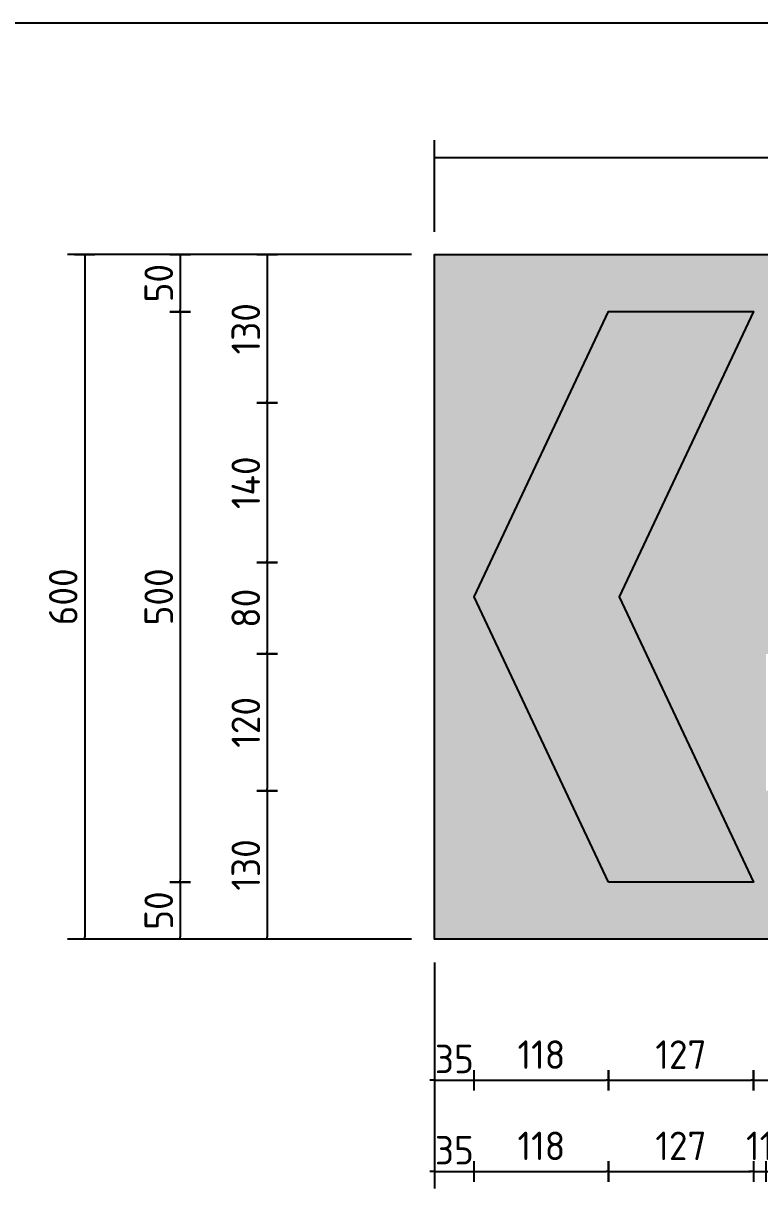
# Model space of a CAD drawing. Extents: x 0 to 420, y 0 to 297.
# Drawn here: x 102.3 to 166.9, y 190.3 to 292.5 of the extents above; entities that cross this region are included whole.
import ezdxf
from ezdxf.enums import TextEntityAlignment as Align

# ---------------------------------------------------------------- set-up
doc = ezdxf.new("R2010")
doc.units = 0
doc.layers.get('0').update_dxf_attribs({"linetype": 'CONTINUOUS'})
doc.layers.get('DEFPOINTS').update_dxf_attribs({"linetype": 'CONTINUOUS'})
for name, color, linetype in [('L25', 1, 'CONTINUOUS'), ('T25', 1, 'CONTINUOUS'), ('TBLK18', 4, 'CONTINUOUS'), ('TBLK25', 1, 'CONTINUOUS'), ('TBLK35', 3, 'CONTINUOUS'), ('TBLK50', 7, 'CONTINUOUS'), ('yellow', 50, 'CONTINUOUS')]:
    doc.layers.add(name, color=color, linetype=linetype)
doc.styles.add('ISO', font='iso3098b.shx')
doc.dimstyles.new('SIGNSDIM', dxfattribs={"dimtxt": 2.5, "dimasz": 0.2, "dimexe": 1.5, "dimexo": 2, "dimtad": 1, "dimdec": 4, "dimlfac": 10, "dimrnd": 1, "dimdsep": 46, "dimtxsty": 'ISO', "dimblk": 'SGNDIM', "dimcen": 2.5, "dimse2": 1, "dimadec": 0, "dimazin": 0, "dimtfac": 1, "dimtdec": 4, "dimtix": 1, "dimtmove": 0, "dimatfit": 3, "dimldrblk": 'SGNDIM', "dimfxl": 1, "dimtolj": 1, "dimtzin": 0, "dimarcsym": 0})

# ---------------------------------------------------------------- blocks, each defined once
blk = doc.blocks.new('SGNDIM')
for p, q in [((0, 0), (-1, 0)), ((0, 4.5), (0, -4.5))]:
    blk.add_line(p, q)
blk = doc.blocks.new('*D2')
at = {"layer": 'DEFPOINTS', "color": 0}
for p in [(138.34, 272.22), (107.69, 212.22), (138.34, 212.22)]:
    blk.add_point(p, dxfattribs=at)
at = {"layer": 'T25', "color": 0, "lineweight": -2}
for p, q in [((136.34, 272.22), (106.19, 272.22)), ((107.69, 272.02), (107.69, 212.42)), ((136.34, 212.22), (106.19, 212.22))]:
    blk.add_line(p, q, dxfattribs=at)
at = {"layer": 'T25', "color": 0, "lineweight": -2, "xscale": 0.2, "yscale": 0.2, "zscale": 0.2}
for p, rotation in [((107.69, 272.22), 90), ((107.69, 212.22), 270)]:
    blk.add_blockref('SGNDIM', p, dxfattribs=dict(at, rotation=rotation))
at = {"layer": 'T25', "color": 0, "insert": (105.81, 242.22), "char_height": 2.5, "attachment_point": 5, "rotation": 90, "style": 'ISO'}
blk.add_mtext('\\A1;600', dxfattribs=at)
blk = doc.blocks.new('*D3')
at = {"layer": 'DEFPOINTS', "color": 0}
for p in [(138.34, 201.11), (141.84, 200.93), (141.84, 199.84)]:
    blk.add_point(p, dxfattribs=at)
at = {"layer": 'T25', "color": 0, "lineweight": -2}
for p, q in [((138.14, 199.84), (137.94, 199.84)), ((138.34, 199.84), (141.84, 199.84)), ((142.04, 199.84), (142.24, 199.84)), ((138.34, 199.11), (138.34, 198.34))]:
    blk.add_line(p, q, dxfattribs=at)
at = {"layer": 'T25', "color": 0, "lineweight": -2, "xscale": 0.2, "yscale": 0.2, "zscale": 0.2}
blk.add_blockref('SGNDIM', (138.34, 199.84), dxfattribs=at)
at = {"layer": 'T25', "color": 0, "lineweight": -2, "xscale": 0.2, "yscale": 0.2, "zscale": 0.2, "rotation": 180}
blk.add_blockref('SGNDIM', (141.84, 199.84), dxfattribs=at)
at = {"layer": 'T25', "color": 0, "insert": (140.09, 201.71), "char_height": 2.5, "attachment_point": 5, "style": 'ISO'}
blk.add_mtext('\\A1;35', dxfattribs=at)
blk = doc.blocks.new('*D5')
at = {"layer": 'DEFPOINTS', "color": 0}
for p in [(138.34, 212.18), (141.84, 193.7), (141.84, 191.84)]:
    blk.add_point(p, dxfattribs=at)
at = {"layer": 'T25', "color": 0, "lineweight": -2}
for p, q in [((138.34, 210.18), (138.34, 190.34)), ((138.14, 191.84), (137.94, 191.84)), ((138.34, 191.84), (141.84, 191.84)), ((142.04, 191.84), (142.24, 191.84))]:
    blk.add_line(p, q, dxfattribs=at)
at = {"layer": 'T25', "color": 0, "lineweight": -2, "xscale": 0.2, "yscale": 0.2, "zscale": 0.2}
blk.add_blockref('SGNDIM', (138.34, 191.84), dxfattribs=at)
at = {"layer": 'T25', "color": 0, "lineweight": -2, "xscale": 0.2, "yscale": 0.2, "zscale": 0.2, "rotation": 180}
blk.add_blockref('SGNDIM', (141.84, 191.84), dxfattribs=at)
at = {"layer": 'T25', "color": 0, "insert": (140.09, 193.71), "char_height": 2.5, "attachment_point": 5, "style": 'ISO'}
blk.add_mtext('\\A1;35', dxfattribs=at)
blk = doc.blocks.new('*D7')
at = {"layer": 'DEFPOINTS', "color": 0}
for p in [(138.14, 272.22), (123.69, 259.22), (138.14, 259.22)]:
    blk.add_point(p, dxfattribs=at)
at = {"layer": 'T25', "color": 0, "lineweight": -2}
for p, q in [((136.14, 272.22), (122.19, 272.22)), ((123.69, 272.02), (123.69, 259.42))]:
    blk.add_line(p, q, dxfattribs=at)
at = {"layer": 'T25', "color": 0, "lineweight": -2, "xscale": 0.2, "yscale": 0.2, "zscale": 0.2}
for p, rotation in [((123.69, 272.22), 90), ((123.69, 259.22), 270)]:
    blk.add_blockref('SGNDIM', p, dxfattribs=dict(at, rotation=rotation))
at = {"layer": 'T25', "color": 0, "insert": (121.81, 265.72), "char_height": 2.5, "attachment_point": 5, "rotation": 90, "style": 'ISO'}
blk.add_mtext('\\A1;130', dxfattribs=at)
blk = doc.blocks.new('*D8')
at = {"layer": 'DEFPOINTS', "color": 0}
for p in [(149.02, 259.22), (123.69, 245.22), (149.02, 245.22)]:
    blk.add_point(p, dxfattribs=at)
at = {"layer": 'T25', "color": 0, "lineweight": -2}
blk.add_line((123.69, 259.02), (123.69, 245.42), dxfattribs=at)
at = {"layer": 'T25', "color": 0, "lineweight": -2, "xscale": 0.2, "yscale": 0.2, "zscale": 0.2}
for p, rotation in [((123.69, 259.22), 90), ((123.69, 245.22), 270)]:
    blk.add_blockref('SGNDIM', p, dxfattribs=dict(at, rotation=rotation))
at = {"layer": 'T25', "color": 0, "insert": (121.81, 252.22), "char_height": 2.5, "attachment_point": 5, "rotation": 90, "style": 'ISO'}
blk.add_mtext('\\A1;140', dxfattribs=at)
blk = doc.blocks.new('*D9')
at = {"layer": 'DEFPOINTS', "color": 0}
for p in [(134.57, 245.22), (123.69, 237.22), (134.57, 237.22)]:
    blk.add_point(p, dxfattribs=at)
at = {"layer": 'T25', "color": 0, "lineweight": -2}
blk.add_line((123.69, 245.02), (123.69, 237.42), dxfattribs=at)
at = {"layer": 'T25', "color": 0, "lineweight": -2, "xscale": 0.2, "yscale": 0.2, "zscale": 0.2}
for p, rotation in [((123.69, 245.22), 90), ((123.69, 237.22), 270)]:
    blk.add_blockref('SGNDIM', p, dxfattribs=dict(at, rotation=rotation))
at = {"layer": 'T25', "color": 0, "insert": (121.81, 241.22), "char_height": 2.5, "attachment_point": 5, "rotation": 90, "style": 'ISO'}
blk.add_mtext('\\A1;80', dxfattribs=at)
blk = doc.blocks.new('*D10')
at = {"layer": 'DEFPOINTS', "color": 0}
for p in [(145.42, 237.22), (123.69, 225.22), (145.42, 225.22)]:
    blk.add_point(p, dxfattribs=at)
at = {"layer": 'T25', "color": 0, "lineweight": -2}
blk.add_line((123.69, 237.02), (123.69, 225.42), dxfattribs=at)
at = {"layer": 'T25', "color": 0, "lineweight": -2, "xscale": 0.2, "yscale": 0.2, "zscale": 0.2}
for p, rotation in [((123.69, 237.22), 90), ((123.69, 225.22), 270)]:
    blk.add_blockref('SGNDIM', p, dxfattribs=dict(at, rotation=rotation))
at = {"layer": 'T25', "color": 0, "insert": (121.81, 231.22), "char_height": 2.5, "attachment_point": 5, "rotation": 90, "style": 'ISO'}
blk.add_mtext('\\A1;120', dxfattribs=at)
blk = doc.blocks.new('*D11')
at = {"layer": 'DEFPOINTS', "color": 0}
for p in [(138.14, 225.22), (123.69, 212.22), (138.14, 212.22)]:
    blk.add_point(p, dxfattribs=at)
at = {"layer": 'T25', "color": 0, "lineweight": -2}
for p, q in [((123.69, 225.02), (123.69, 212.42)), ((136.14, 212.22), (122.19, 212.22))]:
    blk.add_line(p, q, dxfattribs=at)
at = {"layer": 'T25', "color": 0, "lineweight": -2, "xscale": 0.2, "yscale": 0.2, "zscale": 0.2}
for p, rotation in [((123.69, 225.22), 90), ((123.69, 212.22), 270)]:
    blk.add_blockref('SGNDIM', p, dxfattribs=dict(at, rotation=rotation))
at = {"layer": 'T25', "color": 0, "insert": (121.81, 218.72), "char_height": 2.5, "attachment_point": 5, "rotation": 90, "style": 'ISO'}
blk.add_mtext('\\A1;130', dxfattribs=at)
blk = doc.blocks.new('*D25')
at = {"layer": 'DEFPOINTS', "color": 0}
for p in [(166.3, 202.82), (171.9, 202.82), (171.9, 199.84)]:
    blk.add_point(p, dxfattribs=at)
at = {"layer": 'T25', "color": 0, "lineweight": -2}
blk.add_line((166.5, 199.84), (171.7, 199.84), dxfattribs=at)
at = {"layer": 'T25', "color": 0, "lineweight": -2, "xscale": 0.2, "yscale": 0.2, "zscale": 0.2, "rotation": 180}
blk.add_blockref('SGNDIM', (166.3, 199.84), dxfattribs=at)
at = {"layer": 'T25', "color": 0, "lineweight": -2, "xscale": 0.2, "yscale": 0.2, "zscale": 0.2}
blk.add_blockref('SGNDIM', (171.9, 199.84), dxfattribs=at)
at = {"layer": 'T25', "color": 0, "insert": (169.1, 202.09), "char_height": 2.5, "attachment_point": 5, "style": 'ISO'}
blk.add_mtext('\\A1;56', dxfattribs=at)
blk = doc.blocks.new('*D28')
at = {"layer": 'DEFPOINTS', "color": 0}
for p in [(166.3, 192.43), (167.41, 192.43), (167.41, 191.84)]:
    blk.add_point(p, dxfattribs=at)
at = {"layer": 'T25', "color": 0, "lineweight": -2}
for p, q in [((166.1, 191.84), (165.9, 191.84)), ((166.3, 191.84), (167.41, 191.84)), ((167.61, 191.84), (167.81, 191.84))]:
    blk.add_line(p, q, dxfattribs=at)
at = {"layer": 'T25', "color": 0, "lineweight": -2, "xscale": 0.2, "yscale": 0.2, "zscale": 0.2}
blk.add_blockref('SGNDIM', (166.3, 191.84), dxfattribs=at)
at = {"layer": 'T25', "color": 0, "lineweight": -2, "xscale": 0.2, "yscale": 0.2, "zscale": 0.2, "rotation": 180}
blk.add_blockref('SGNDIM', (167.41, 191.84), dxfattribs=at)
at = {"layer": 'T25', "color": 0, "insert": (166.85, 194.09), "char_height": 2.5, "attachment_point": 5, "style": 'ISO'}
blk.add_mtext('\\A1;11', dxfattribs=at)
blk = doc.blocks.new('*D32')
at = {"layer": 'DEFPOINTS', "color": 0}
for p in [(141.84, 198.11), (153.61, 198.11), (153.61, 191.84)]:
    blk.add_point(p, dxfattribs=at)
at = {"layer": 'T25', "color": 0, "lineweight": -2}
blk.add_line((142.04, 191.84), (153.41, 191.84), dxfattribs=at)
at = {"layer": 'T25', "color": 0, "lineweight": -2, "xscale": 0.2, "yscale": 0.2, "zscale": 0.2, "rotation": 180}
blk.add_blockref('SGNDIM', (141.84, 191.84), dxfattribs=at)
at = {"layer": 'T25', "color": 0, "lineweight": -2, "xscale": 0.2, "yscale": 0.2, "zscale": 0.2}
blk.add_blockref('SGNDIM', (153.61, 191.84), dxfattribs=at)
at = {"layer": 'T25', "color": 0, "insert": (147.72, 194.09), "char_height": 2.5, "attachment_point": 5, "style": 'ISO'}
blk.add_mtext('\\A1;118', dxfattribs=at)
blk = doc.blocks.new('*D33')
at = {"layer": 'DEFPOINTS', "color": 0}
for p in [(141.84, 212.26), (153.61, 206.11), (153.61, 199.84)]:
    blk.add_point(p, dxfattribs=at)
at = {"layer": 'T25', "color": 0, "lineweight": -2}
blk.add_line((142.04, 199.84), (153.41, 199.84), dxfattribs=at)
at = {"layer": 'T25', "color": 0, "lineweight": -2, "xscale": 0.2, "yscale": 0.2, "zscale": 0.2, "rotation": 180}
blk.add_blockref('SGNDIM', (141.84, 199.84), dxfattribs=at)
at = {"layer": 'T25', "color": 0, "lineweight": -2, "xscale": 0.2, "yscale": 0.2, "zscale": 0.2}
blk.add_blockref('SGNDIM', (153.61, 199.84), dxfattribs=at)
at = {"layer": 'T25', "color": 0, "insert": (147.72, 202.09), "char_height": 2.5, "attachment_point": 5, "style": 'ISO'}
blk.add_mtext('\\A1;118', dxfattribs=at)
blk = doc.blocks.new('*D34')
at = {"layer": 'DEFPOINTS', "color": 0}
for p in [(153.61, 206.6), (166.3, 206.6), (166.3, 199.84)]:
    blk.add_point(p, dxfattribs=at)
at = {"layer": 'T25', "color": 0, "lineweight": -2}
blk.add_line((153.81, 199.84), (166.1, 199.84), dxfattribs=at)
at = {"layer": 'T25', "color": 0, "lineweight": -2, "xscale": 0.2, "yscale": 0.2, "zscale": 0.2, "rotation": 180}
blk.add_blockref('SGNDIM', (153.61, 199.84), dxfattribs=at)
at = {"layer": 'T25', "color": 0, "lineweight": -2, "xscale": 0.2, "yscale": 0.2, "zscale": 0.2}
blk.add_blockref('SGNDIM', (166.3, 199.84), dxfattribs=at)
at = {"layer": 'T25', "color": 0, "insert": (159.95, 202.09), "char_height": 2.5, "attachment_point": 5, "style": 'ISO'}
blk.add_mtext('\\A1;127', dxfattribs=at)
blk = doc.blocks.new('*D35')
at = {"layer": 'DEFPOINTS', "color": 0}
for p in [(153.61, 198.6), (166.3, 198.6), (166.3, 191.84)]:
    blk.add_point(p, dxfattribs=at)
at = {"layer": 'T25', "color": 0, "lineweight": -2}
blk.add_line((153.81, 191.84), (166.1, 191.84), dxfattribs=at)
at = {"layer": 'T25', "color": 0, "lineweight": -2, "xscale": 0.2, "yscale": 0.2, "zscale": 0.2, "rotation": 180}
blk.add_blockref('SGNDIM', (153.61, 191.84), dxfattribs=at)
at = {"layer": 'T25', "color": 0, "lineweight": -2, "xscale": 0.2, "yscale": 0.2, "zscale": 0.2}
blk.add_blockref('SGNDIM', (166.3, 191.84), dxfattribs=at)
at = {"layer": 'T25', "color": 0, "insert": (159.95, 194.09), "char_height": 2.5, "attachment_point": 5, "style": 'ISO'}
blk.add_mtext('\\A1;127', dxfattribs=at)
blk = doc.blocks.new('*D36')
at = {"layer": 'DEFPOINTS', "color": 0}
for p in [(121.62, 272.22), (116.06, 267.22), (121.62, 267.22)]:
    blk.add_point(p, dxfattribs=at)
at = {"layer": 'T25', "color": 0, "lineweight": -2}
for p, q in [((119.62, 272.22), (114.56, 272.22)), ((116.06, 272.02), (116.06, 267.42))]:
    blk.add_line(p, q, dxfattribs=at)
at = {"layer": 'T25', "color": 0, "lineweight": -2, "xscale": 0.2, "yscale": 0.2, "zscale": 0.2}
for p, rotation in [((116.06, 272.22), 90), ((116.06, 267.22), 270)]:
    blk.add_blockref('SGNDIM', p, dxfattribs=dict(at, rotation=rotation))
at = {"layer": 'T25', "color": 0, "insert": (114.18, 269.72), "char_height": 2.5, "attachment_point": 5, "rotation": 90, "style": 'ISO'}
blk.add_mtext('\\A1;50', dxfattribs=at)
blk = doc.blocks.new('*D37')
at = {"layer": 'DEFPOINTS', "color": 0}
for p in [(184.08, 267.22), (116.06, 217.22), (184.08, 217.22)]:
    blk.add_point(p, dxfattribs=at)
at = {"layer": 'T25', "color": 0, "lineweight": -2}
blk.add_line((116.06, 267.02), (116.06, 217.42), dxfattribs=at)
at = {"layer": 'T25', "color": 0, "lineweight": -2, "xscale": 0.2, "yscale": 0.2, "zscale": 0.2}
for p, rotation in [((116.06, 267.22), 90), ((116.06, 217.22), 270)]:
    blk.add_blockref('SGNDIM', p, dxfattribs=dict(at, rotation=rotation))
at = {"layer": 'T25', "color": 0, "insert": (114.18, 242.22), "char_height": 2.5, "attachment_point": 5, "rotation": 90, "style": 'ISO'}
blk.add_mtext('\\A1;500', dxfattribs=at)
blk = doc.blocks.new('*D38')
at = {"layer": 'DEFPOINTS', "color": 0}
for p in [(121.62, 217.22), (116.06, 212.22), (121.62, 212.22)]:
    blk.add_point(p, dxfattribs=at)
at = {"layer": 'T25', "color": 0, "lineweight": -2}
for p, q in [((116.06, 217.02), (116.06, 212.42)), ((119.62, 212.22), (114.56, 212.22))]:
    blk.add_line(p, q, dxfattribs=at)
at = {"layer": 'T25', "color": 0, "lineweight": -2, "xscale": 0.2, "yscale": 0.2, "zscale": 0.2}
for p, rotation in [((116.06, 217.22), 90), ((116.06, 212.22), 270)]:
    blk.add_blockref('SGNDIM', p, dxfattribs=dict(at, rotation=rotation))
at = {"layer": 'T25', "color": 0, "insert": (114.18, 214.72), "char_height": 2.5, "attachment_point": 5, "rotation": 90, "style": 'ISO'}
blk.add_mtext('\\A1;50', dxfattribs=at)
blk = doc.blocks.new('A3BBLK')
at = {"layer": 'TBLK50'}
blk.add_line((415.5, 292.5), (13, 292.5), dxfattribs=at)
blk = doc.blocks.new('a3_in_vtblk')
blk.add_blockref('A3BBLK', (0, 0))
at = {"layer": 'TBLK18', "style": 'ISO'}
for tag, p, height in [('GROUND_SURVEY_STD.', (381.88, 126.11), 1.8), ('SURVEY_CAPTURE_DATE', (381.95, 122.61), 1.8), ('MAPPING_SURVEY_STD.', (381.95, 119.11), 1.8), ('MAPPING_CAPTURE_DATE', (381.95, 115.61), 1.8), ('PROJECT_ZONE', (381.95, 112.11), 1.8), ('HEIGHT_DATUM', (381.95, 108.61), 1.8), ('CLIENT_STREET_NAME', (355.51, 86.94), 1.5), ('CLIENT_SUBURB_POSTCODE', (388.49, 86.94), 1.5), ('CLIENT_TELEPHONE_NO.', (368.31, 84.68), 1.5), ('CLIENT_FAX_NO.', (393.56, 84.68), 1.5), ('STREET_NAME', (355.51, 62.1), 1.5), ('SUBURB_POSTCODE', (388.49, 62.1), 1.5), ('TELEPHONE_NO.', (368.31, 59.84), 1.5), ('FAX_NO.', (393.56, 59.84), 1.5)]:
    blk.add_attdef(tag, p, '', height=height, dxfattribs=at)
for tag, p in [('CLIENT_MR_DIRECTORATE', (381.5, 92.96)), ('MR_DIRECTORATE', (381.5, 68.12))]:
    blk.add_attdef(tag, text='', height=1.5, dxfattribs=at).set_placement(p, align=Align.CENTER)
at = {"layer": 'TBLK25', "style": 'ISO'}
for tag, height, p in [('CLIENT_MR__BRANCH', 2, (381.5, 90.04)), ('MR_BRANCH', 2, (381.5, 65.2)), ('ROAD_SECTION', 1.75, (384.5, 29.16)), ('SLK', 1.75, (384.5, 26.11)), ('CHAINAGE', 1.75, (384.5, 19.21))]:
    blk.add_attdef(tag, text='', height=height, dxfattribs=at).set_placement(p, align=Align.CENTER)
for tag, p, height in [('FILE_NUMBER', (371.77, 54.24), 2.5), ('DESIGNED_/_DRAWN', (371.77, 49.49), 2), ('VERIFIED', (371.77, 44.49), 2), ('APPROVED', (371.77, 39.49), 2), ('LOCAL_AUTHORITY', (370.48, 16.73), 1.25)]:
    blk.add_attdef(tag, p, '', height=height, dxfattribs=at)
at = {"layer": 'TBLK35', "style": 'ISO', "width": 0.9}
for tag, p in [('ROAD_PROJECT&NUMBER', (384.5, 32.23)), ('DRAWING_DESCRIPTION', (384.5, 22.29))]:
    blk.add_attdef(tag, text='', height=2.5, dxfattribs=at).set_placement(p, align=Align.CENTER)
at = {"layer": 'TBLK50', "style": 'ISO'}
blk.add_attdef('MRWA_DRG_NUMBER', (356.29, 6.08), '', height=5, dxfattribs=at)
blk = doc.blocks.new('*D86')
at = {"layer": 'DEFPOINTS', "color": 0}
for p in [(258.34, 280.75), (138.34, 272.22), (258.34, 272.22)]:
    blk.add_point(p, dxfattribs=at)
at = {"layer": 'T25', "color": 0, "lineweight": -2}
for p, q in [((138.34, 274.22), (138.34, 282.25)), ((258.34, 274.22), (258.34, 282.25)), ((138.54, 280.75), (258.14, 280.75))]:
    blk.add_line(p, q, dxfattribs=at)
at = {"layer": 'T25', "color": 0, "lineweight": -2, "xscale": 0.2, "yscale": 0.2, "zscale": 0.2, "rotation": 180}
blk.add_blockref('SGNDIM', (138.34, 280.75), dxfattribs=at)
at = {"layer": 'T25', "color": 0, "lineweight": -2, "xscale": 0.2, "yscale": 0.2, "zscale": 0.2}
blk.add_blockref('SGNDIM', (258.34, 280.75), dxfattribs=at)
at = {"layer": 'T25', "color": 0, "insert": (198.34, 282.63), "char_height": 2.5, "attachment_point": 5, "style": 'ISO'}
blk.add_mtext('\\A1;1200', dxfattribs=at)

msp = doc.modelspace()

# ---------------------------------------------------------------- hatches: boundary and pattern name
at = {"layer": 'L25'}
msp.add_hatch(color=256, dxfattribs=at).paths.add_polyline_path([(153.607258, 217.221335), (141.841188, 242.221335), (153.607258, 267.221335), (166.29744, 267.221335), (154.53137, 242.221335), (166.29744, 217.221335)])
at = {"layer": 'yellow'}
h = msp.add_hatch(color=256, dxfattribs=at)
h.paths.add_polyline_path([(153.607258, 217.221335), (141.841188, 242.221335), (153.607258, 267.221335), (166.29744, 267.221335), (154.53137, 242.221335), (166.29744, 217.221335)], flags=16)
h.paths.add_polyline_path([(206.205367, 247.599724), (206.622968, 249.424121), (206.834379, 251.282448), (206.834379, 253.153825), (206.622968, 255.014762), (206.205367, 256.839159), (205.845185, 257.658702), (205.286643, 258.363405), (204.56889, 258.898457), (203.738907, 259.237758), (202.848894, 259.352598), (201.958881, 259.237758), (201.128897, 258.898457), (200.411145, 258.363405), (199.852603, 257.658702), (199.492421, 256.839159), (199.07482, 255.014762), (198.863409, 253.153825), (198.863409, 251.282448), (199.07482, 249.424121), (199.492421, 247.599724), (199.852603, 246.777571), (200.411145, 246.075478), (201.128897, 245.537816), (201.958881, 245.201125), (202.848894, 245.086284), (203.738907, 245.201125), (204.56889, 245.537816), (205.286643, 246.075478), (205.845185, 246.777571)], flags=16)
h.paths.add_polyline_path([(204.3888, 248.228736), (204.764641, 250.207124), (204.889922, 252.219441), (204.764641, 254.229149), (204.3888, 256.207536), (204.133019, 256.745198), (203.699757, 257.14975), (203.146435, 257.368991), (202.551353, 257.368991), (202.000641, 257.14975), (201.564769, 256.745198), (201.311598, 256.207536), (200.933147, 254.229149), (200.807866, 252.219441), (200.933147, 250.207124), (201.311598, 248.228736), (201.564769, 247.693684), (202.000641, 247.286523), (202.551353, 247.069892), (203.146435, 247.069892), (203.699757, 247.286523), (204.133019, 247.693684)], flags=0)
h.paths.add_polyline_path([(192.813456, 245.219395), (192.813456, 257.25937), (190.294796, 257.25937), (190.294796, 259.219488), (197.289622, 259.219488), (197.289622, 257.25937), (194.770963, 257.25937), (194.770963, 245.219395)], flags=16)
h.paths.add_polyline_path([(181.825314, 245.219395), (181.825314, 259.219488), (188.540869, 259.219488), (188.540869, 257.25937), (183.785432, 257.25937), (183.785432, 253.618407), (186.862633, 253.618407), (186.862633, 251.658289), (183.785432, 251.658289), (183.785432, 247.179512), (188.820141, 247.179512), (188.820141, 245.219395)], flags=16)
h.paths.add_polyline_path([(171.896837, 245.219395), (175.39425, 245.219395), (176.305143, 245.334235), (177.161227, 245.668317), (177.905079, 246.205979), (178.494942, 246.910681), (178.891663, 247.738054), (179.364075, 249.499811), (179.601586, 251.308548), (179.601586, 253.130335), (179.364075, 254.939072), (178.891663, 256.698218), (178.494942, 257.528201), (177.905079, 258.232904), (177.161227, 258.767956), (176.305143, 259.104647), (175.39425, 259.219488), (171.896837, 259.219488)], flags=16)
h.paths.add_polyline_path([(173.856954, 247.179512), (175.39425, 247.179512), (175.947572, 247.270863), (176.440864, 247.531864), (176.829755, 247.933805), (177.072486, 248.440147), (177.474428, 250.308914), (177.607538, 252.219441), (177.474428, 254.127359), (177.072486, 255.998736), (176.829755, 256.502468), (176.440864, 256.907019), (175.947572, 257.16802), (175.39425, 257.25937), (173.856954, 257.25937)], flags=0)
h.paths.add_polyline_path([(194.934809, 237.219715), (196.673076, 237.219715), (198.170177, 233.201344), (199.670411, 237.219715), (201.408677, 237.219715), (198.950048, 230.799091), (198.950048, 225.220978), (197.393438, 225.220978), (197.393438, 230.799091)], flags=16)
h.paths.add_polyline_path([(187.918544, 237.219715), (189.478286, 237.219715), (190.674714, 230.01922), (191.874275, 237.219715), (193.434017, 237.219715), (191.514093, 225.220978), (189.835335, 225.220978)], flags=16)
h.paths.add_polyline_path([(180.4393, 225.220978), (182.719404, 237.219715), (184.636195, 237.219715), (186.913168, 225.220978), (185.356558, 225.220978), (184.755212, 228.221445), (182.597256, 228.221445), (181.999042, 225.220978)], flags=16)
h.paths.add_polyline_path([(174.657606, 237.219715), (179.092535, 237.219715), (179.092535, 235.659973), (176.217348, 235.659973), (176.217348, 232.540489), (178.015122, 232.540489), (178.015122, 230.980747), (176.217348, 230.980747), (176.217348, 226.780719), (179.214683, 226.780719), (179.214683, 225.220978), (174.657606, 225.220978)], flags=16)
h.paths.add_polyline_path([(167.406998, 237.219715), (168.96674, 237.219715), (168.96674, 232.421473), (170.886664, 232.421473), (170.886664, 237.219715), (172.443273, 237.219715), (172.443273, 225.220978), (170.886664, 225.220978), (170.886664, 230.861731), (168.96674, 230.861731), (168.96674, 225.220978), (167.406998, 225.220978)], flags=16)
h.paths.add_polyline_path([(243.497125, 237.219715), (247.932054, 237.219715), (247.932054, 235.659973), (245.053735, 235.659973), (245.053735, 232.540489), (246.854642, 232.540489), (246.854642, 230.980747), (245.053735, 230.980747), (245.053735, 226.780719), (248.054202, 226.780719), (248.054202, 225.220978), (243.497125, 225.220978)], flags=16)
h.paths.add_polyline_path([(237.408494, 237.219715), (238.965104, 237.219715), (238.965104, 226.780719), (241.962439, 226.780719), (241.962439, 225.220978), (237.408494, 225.220978)], flags=16)
h.paths.add_polyline_path([(227.339076, 237.219715), (228.898818, 237.219715), (228.898818, 225.220978), (227.339076, 225.220978)], flags=16)
h.paths.add_polyline_path([(220.088469, 237.219715), (221.64821, 237.219715), (221.64821, 232.421473), (223.568134, 232.421473), (223.568134, 237.219715), (225.124744, 237.219715), (225.124744, 225.220978), (223.568134, 225.220978), (223.568134, 230.861731), (221.64821, 230.861731), (221.64821, 225.220978), (220.088469, 225.220978)], flags=16)
h.paths.add_polyline_path([(213.761805, 237.219715), (218.199865, 237.219715), (218.199865, 235.659973), (215.321547, 235.659973), (215.321547, 232.540489), (217.119321, 232.540489), (217.119321, 230.980747), (215.321547, 230.980747), (215.321547, 226.780719), (218.318882, 226.780719), (218.318882, 225.220978), (213.761805, 225.220978)], flags=16)
h.paths.add_polyline_path([(206.580102, 237.219715), (208.136711, 237.219715), (209.336272, 230.01922), (210.535833, 237.219715), (212.092442, 237.219715), (210.175651, 225.220978), (208.496893, 225.220978)], flags=16)
h.paths.add_polyline_path([(242.54385, 246.819331), (242.825731, 248.508007), (242.919691, 250.220174), (242.825731, 251.92973), (242.54385, 253.618407), (242.415959, 253.861138), (242.181059, 254.002078), (241.907008, 254.002078), (241.674717, 253.861138), (241.544216, 253.618407), (241.264945, 251.92973), (241.170985, 250.220174), (241.264945, 248.508007), (241.544216, 246.819331), (241.674717, 246.5766), (241.907008, 246.43566), (242.181059, 246.43566), (242.415959, 246.5766)], flags=0)
h.paths.add_polyline_path([(242.045338, 245.120215), (242.703061, 245.237665), (243.282483, 245.574356), (243.713134, 246.088528), (243.942815, 246.720151), (244.211646, 249.048279), (244.211646, 251.392068), (243.942815, 253.717587), (243.752285, 254.283959), (243.397323, 254.764201), (242.911861, 255.113942), (242.342879, 255.296643), (241.747797, 255.296643), (241.178815, 255.113942), (240.693353, 254.764201), (240.338392, 254.283959), (240.147861, 253.717587), (239.87642, 251.392068), (239.87642, 249.048279), (240.147861, 246.720151), (240.374932, 246.088528), (240.805583, 245.574356), (241.385006, 245.237665)], flags=16)
h.paths.add_polyline_path([(235.042682, 255.218343), (238.738456, 255.218343), (238.738456, 253.918558), (236.339857, 253.918558), (236.339857, 251.318988), (237.840612, 251.318988), (237.840612, 250.019203), (236.339857, 250.019203), (236.339857, 245.219395), (235.042682, 245.219395)], flags=16)
h.paths.add_polyline_path([(209.141628, 259.219488), (209.141628, 248.998689), (209.235588, 248.124336), (209.522689, 247.294353), (209.989881, 246.5505), (210.611063, 245.929318), (211.354916, 245.462126), (212.184899, 245.175025), (213.056642, 245.078454), (213.930996, 245.175025), (214.760979, 245.462126), (215.504832, 245.929318), (216.126014, 246.5505), (216.593206, 247.294353), (216.880307, 248.124336), (216.974267, 248.998689), (216.974267, 259.219488), (215.01676, 259.219488), (215.01676, 248.998689), (214.922799, 248.393167), (214.646138, 247.845065), (214.210267, 247.409193), (213.664775, 247.132532), (213.056642, 247.038572), (212.45112, 247.132532), (211.903018, 247.409193), (211.469756, 247.845065), (211.193095, 248.393167), (211.099135, 248.998689), (211.099135, 259.219488)], flags=16)
h.paths.add_polyline_path([(224.076104, 253.339136), (221.698385, 253.339136), (221.698385, 257.25937), (224.076104, 257.25937), (224.527636, 257.17063), (224.919137, 256.927899), (225.195798, 256.559888), (225.448969, 255.732515), (225.448969, 254.865991), (225.195798, 254.038618), (224.919137, 253.670607), (224.527636, 253.425266)], flags=0)
h.paths.add_polyline_path([(226.874035, 253.059865), (227.294246, 254.143019), (227.437797, 255.299253), (227.294246, 256.452877), (226.874035, 257.538641), (226.372913, 258.230294), (225.70736, 258.765346), (224.921747, 259.102037), (224.076104, 259.219488), (219.740878, 259.219488), (219.740878, 245.219395), (221.698385, 245.219395), (221.698385, 251.379018), (223.376621, 251.379018), (225.334129, 245.219395), (227.432577, 245.219395), (225.334129, 251.658289), (225.950091, 252.002811), (226.472093, 252.477832)], flags=16)
h.paths.add_polyline_path([(247.659469, 250.919656), (246.959987, 250.919656), (246.959987, 253.918558), (247.659469, 253.918558), (248.064021, 253.811547), (248.358952, 253.519226), (248.627783, 252.801474), (248.627783, 252.036741), (248.358952, 251.318988), (248.064021, 251.024057)], flags=0)
h.paths.add_polyline_path([(248.860074, 250.019203), (249.859708, 245.219395), (248.559923, 245.219395), (247.659469, 249.619872), (246.959987, 249.619872), (246.959987, 245.219395), (245.662812, 245.219395), (245.662812, 255.218343), (247.659469, 255.218343), (248.364172, 255.098282), (248.985354, 254.753761), (249.457766, 254.218709), (249.838827, 253.354796), (249.969328, 252.417802), (249.838827, 251.483419), (249.457766, 250.619505)], flags=16)
h.paths.add_polyline_path([(183.6778, 233.981215), (182.838421, 229.781187), (184.517179, 229.781187)], flags=0)
h.paths.add_polyline_path([(235.757924, 235.058627), (235.610719, 235.772725), (235.259934, 236.411656), (234.730624, 236.912778), (234.079165, 237.232243), (233.358803, 237.338731), (232.682288, 237.244771), (232.059018, 236.966022), (231.539104, 236.524408), (231.163262, 235.954382), (230.959682, 235.299792), (230.674668, 232.584337), (230.674668, 229.856355), (230.959682, 227.140901), (231.163262, 226.48631), (231.539104, 225.916284), (232.059018, 225.474671), (232.682288, 225.195921), (233.358803, 225.101961), (234.119881, 225.230374), (234.80266, 225.590555), (235.338234, 226.151185), (235.667095, 226.852756), (235.757924, 227.620099), (235.757924, 228.099296), (234.198182, 228.099296), (234.198182, 227.620099), (234.129278, 227.150297), (233.816076, 226.793248), (233.358803, 226.661703), (232.973565, 226.752531), (232.66976, 227.012488), (232.519423, 227.382066), (232.25007, 229.934655), (232.25007, 232.506037), (232.519423, 235.058627), (232.719872, 235.490844), (233.12077, 235.747669), (233.596836, 235.747669), (233.997733, 235.490844), (234.198182, 235.058627)], flags=16)
h.paths.add_polyline_path([(251.950425, 235.778989), (252.373246, 235.672501), (252.683315, 235.362432), (252.789804, 234.93961), (252.789804, 234.579429), (254.349546, 234.579429), (254.349546, 234.93961), (254.233661, 235.681897), (253.895404, 236.35528), (253.362962, 236.88459), (252.692712, 237.225979), (251.950425, 237.338731), (251.208138, 237.225979), (250.537887, 236.88459), (250.005445, 236.35528), (249.667188, 235.681897), (249.551304, 234.93961), (249.667188, 233.824614), (250.014841, 232.762862), (250.588, 231.798202), (251.35221, 230.980747), (252.163402, 230.022352), (252.658259, 228.869771), (252.789804, 227.620099), (252.648863, 227.150297), (252.30121, 226.802644), (251.831408, 226.661703), (251.342814, 226.777587), (250.985765, 227.131505), (250.873013, 227.620099), (250.873013, 228.221445), (249.313271, 228.221445), (249.313271, 227.620099), (249.432287, 226.840228), (249.789337, 226.135525), (250.346835, 225.578027), (251.051537, 225.220978), (251.831408, 225.101961), (252.611279, 225.220978), (253.31285, 225.578027), (253.870348, 226.135525), (254.227397, 226.840228), (254.349546, 227.620099), (254.211737, 228.897959), (253.813972, 230.116312), (253.168777, 231.228176), (252.310606, 232.180308), (251.64662, 232.969575), (251.236326, 233.915442), (251.111046, 234.93961), (251.230062, 235.356168), (251.533867, 235.663105)], flags=16)
h.paths.add_polyline_path([(153.048124, 272.221335), (198.340536, 272.221335), (258.340536, 272.221335), (258.340536, 212.221335), (198.340536, 212.221335), (153.048124, 212.221335), (138.340536, 212.221335), (138.340536, 272.221335)])
h.paths.add_polyline_path([(116.035629, 239.355686), (116.035629, 245.086985), (112.431092, 245.086985), (112.431092, 239.355686)], flags=9)

# ---------------------------------------------------------------- linework, layer by layer
at = {"layer": 'L25'}
for p, q in [((153.048124, 272.221335), (198.340536, 272.221335)), ((198.340536, 212.221335), (153.048124, 212.221335))]:
    msp.add_line(p, q, dxfattribs=at)
for points in [[(153.048124, 212.221335), (138.340536, 212.221335), (138.340536, 272.221335), (153.048124, 272.221335)], [(153.048124, 272.221335), (198.340536, 272.221335)], [(198.340536, 212.221335), (153.048124, 212.221335)]]:
    msp.add_lwpolyline(points, dxfattribs=at)
msp.add_lwpolyline([(153.607258, 217.221335), (141.841188, 242.221335), (153.607258, 267.221335), (166.29744, 267.221335), (154.53137, 242.221335), (166.29744, 217.221335)], close=True, dxfattribs=at)

# ---------------------------------------------------------------- block references
at = {"color": 1}
msp.add_blockref('a3_in_vtblk', (0, 0), dxfattribs=at)

# ---------------------------------------------------------------- dimensions: what is measured, and where the dimension line sits
at = {"layer": 'T25'}
for base, p1, p2, override, picture, middle in [((258.340536, 280.753305), (138.340536, 272.221335), (258.340536, 272.221335), {"dimse2": 0}, '*D86', (198.340536, 282.628305)), ((153.607258, 199.836861), (141.841188, 212.263223), (153.607258, 206.107616), {"dimgap": 1, "dimse1": 1}, '*D33', (147.724223, 202.086861)), ((166.298162, 199.836861), (153.607258, 206.600508), (166.298162, 206.600508), {"dimgap": 1, "dimse1": 1}, '*D34', (159.95271, 202.086861)), ((171.8968367, 199.836861), (166.2981621, 202.8206879), (171.8968367, 202.8206879), {"dimgap": 1, "dimse1": 1}, '*D25', (169.0974994, 202.086861)), ((166.298162, 191.836861), (153.607258, 198.600508), (166.298162, 198.600508), {"dimgap": 1, "dimse1": 1}, '*D35', (159.95271, 194.086861)), ((153.607258, 191.836861), (141.841188, 198.107616), (153.607258, 198.107616), {"dimgap": 1, "dimse1": 1}, '*D32', (147.724223, 194.086861)), ((167.406998, 191.836861), (166.298162, 192.427818), (167.406998, 192.427818), {"dimgap": 1, "dimse1": 1}, '*D28', (166.85258, 194.086861))]:
    dim = msp.add_linear_dim(base=base, p1=p1, p2=p2, dimstyle='SIGNSDIM', override=override, dxfattribs=at)
    dim.commit()
    dim.dimension.update_dxf_attribs({"geometry": picture, "text_midpoint": middle})
for base, p1, p2, override, picture, middle in [((107.686541, 212.221335), (138.340536, 272.221335), (138.340536, 212.221335), {"dimse2": 0}, '*D2', (105.811541, 242.221335)), ((116.057076, 217.220139), (184.081462, 267.222532), (184.081462, 217.220139), {"dimse1": 1}, '*D37', (114.182076, 242.221335)), ((123.686541, 245.224924), (149.019874, 259.224924), (149.019874, 245.224924), {"dimse1": 1}, '*D8', (121.811541, 252.224924)), ((123.686541, 237.224924), (134.569922, 245.224924), (134.569922, 237.224924), {"dimse1": 1}, '*D9', (121.811541, 241.224924)), ((123.686541, 225.216885), (145.415374, 237.224924), (145.415374, 225.216885), {"dimse1": 1}, '*D10', (121.811541, 231.220905)), ((123.686541, 212.221335), (138.14445, 225.218225), (138.14445, 212.221335), {"dimse1": 1, "dimse2": 0}, '*D11', (121.811541, 218.71978)), ((116.057076, 212.221335), (121.61781, 217.220139), (121.61781, 212.221335), {"dimse1": 1, "dimse2": 0}, '*D38', (114.182076, 214.720737))]:
    dim = msp.add_linear_dim(base=base, p1=p1, p2=p2, angle=90, dimstyle='SIGNSDIM', override=override, dxfattribs=at)
    dim.commit()
    dim.dimension.update_dxf_attribs({"geometry": picture, "text_midpoint": middle})
for base, p1, p2, picture, middle in [((116.057076, 267.222532), (121.61781, 272.221335), (121.61781, 267.222532), '*D36', (114.182076, 269.721933)), ((123.686541, 259.224924), (138.143918, 272.221335), (138.143918, 259.224924), '*D7', (121.811541, 265.72313))]:
    dim = msp.add_linear_dim(base=base, p1=p1, p2=p2, angle=90, dimstyle='SIGNSDIM', dxfattribs=at)
    dim.commit()
    dim.dimension.update_dxf_attribs({"geometry": picture, "text_midpoint": middle})
for base, p1, p2, picture, middle in [((141.841188, 191.836861), (138.340536, 212.184314), (141.841188, 193.704288), '*D5', (140.090862, 193.711861)), ((141.841188, 199.836861), (138.340536, 201.110136), (141.841188, 200.927918), '*D3', (140.090862, 201.711861))]:
    dim = msp.add_linear_dim(base=base, p1=p1, p2=p2, dimstyle='SIGNSDIM', dxfattribs=at)
    dim.commit()
    dim.dimension.update_dxf_attribs({"geometry": picture, "text_midpoint": middle})

doc.saveas('drawing.dxf')
